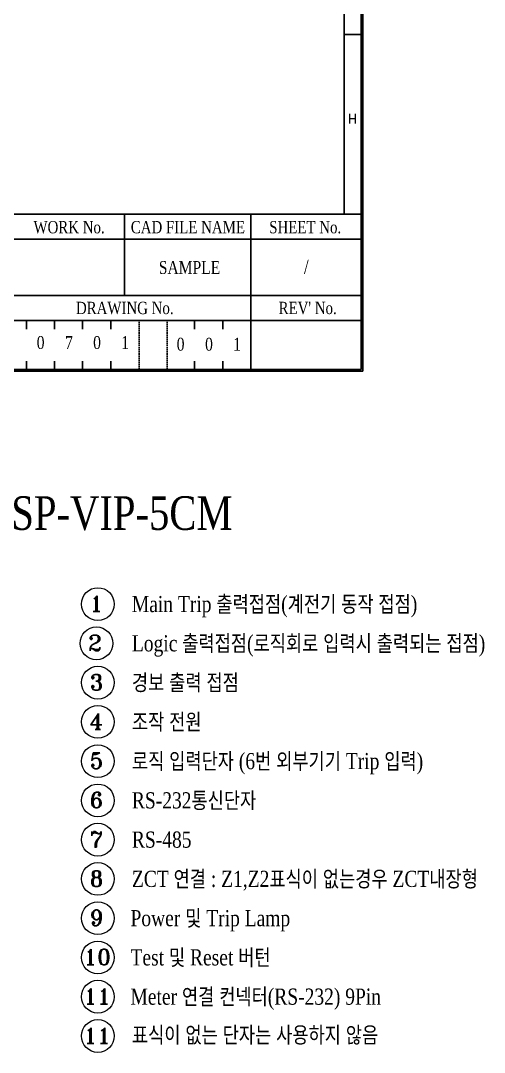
# Model space of a CAD drawing. Header units: millimetres. Extents: x 77 to 917, y 105 to 1108.
# Drawn here: x 418.1 to 500.9, y 603.9 to 787.8 of the extents above; entities that cross this region are included whole.
import ezdxf
from ezdxf.enums import TextEntityAlignment as Align

# ---------------------------------------------------------------- set-up
doc = ezdxf.new("R2010")
doc.units = ezdxf.units.MM
doc.linetypes.add('HIDDEN', pattern=[0.375, 0.25, -0.125])
for name, color, linetype in [('20', 2, 'Continuous'), ('30', 3, 'Continuous'), ('40', 4, 'Continuous'), ('70', 7, 'Continuous')]:
    doc.layers.add(name, color=color, linetype=linetype)
doc.styles.add('SIMPLEX', font='SIMPLEX')
doc.styles.add('SS', font='batang.ttc', dxfattribs={"width": 0.8})
doc.styles.add('STYLE2', font='romant.shx')

msp = doc.modelspace()

# ---------------------------------------------------------------- linework, layer by layer
at = {"color": 0, "linetype": 'ByBlock', "lineweight": 18}
for centre in [(431.919, 683.821), (431.668, 676.824), (431.919, 669.821), (431.919, 662.821), (431.919, 655.821), (431.919, 648.821), (431.919, 641.821), (431.919, 634.821), (431.919, 627.821), (431.919, 620.821), (431.919, 613.821), (431.919, 606.821)]:
    msp.add_circle(centre, 2.922, dxfattribs=at)
at = {"layer": '20', "color": 7}
msp.add_line((475.891, 992.057), (475.891, 753.357), dxfattribs=at)
at = {"layer": '30', "color": 7}
msp.add_line((479.191, 785.357), (475.891, 785.357), dxfattribs=at)
at = {"layer": '40', "color": 7}
for p, q in [((436.691, 738.857), (436.691, 753.357)), ((459.191, 738.857), (459.191, 753.357)), ((479.191, 748.857), (329.191, 748.857)), ((478.991, 738.857), (329.191, 738.857)), ((459.191, 725.357), (459.191, 738.857)), ((478.991, 734.357), (329.191, 734.357)), ((419.191, 732.857), (419.191, 734.357)), ((424.191, 732.857), (424.191, 734.357)), ((429.191, 732.857), (429.191, 734.357)), ((434.206, 732.857), (434.206, 734.357)), ((449.191, 732.857), (449.191, 734.357)), ((454.191, 732.857), (454.191, 734.357)), ((419.191, 725.657), (419.191, 727.157)), ((424.191, 725.657), (424.191, 727.157)), ((429.191, 725.657), (429.191, 727.157)), ((434.206, 725.657), (434.206, 727.157)), ((449.191, 725.657), (449.191, 727.157)), ((454.191, 725.657), (454.191, 727.157))]:
    msp.add_line(p, q, dxfattribs=at)
at = {"layer": '40', "color": 7, "linetype": 'HIDDEN'}
for p, q in [((439.258, 725.657), (439.258, 734.357)), ((444.258, 725.657), (444.258, 734.357))]:
    msp.add_line(p, q, dxfattribs=at)
at = {"layer": '70', "color": 7}
msp.add_line((99.191, 753.357), (479.191, 753.357), dxfattribs=at)
for points in [[(479.191, 725.357), (99.191, 725.357), (99.191, 995.357), (479.191, 995.357)], [(478.891, 725.657), (99.491, 725.657), (99.491, 995.057), (478.891, 995.057)]]:
    msp.add_lwpolyline(points, close=True, dxfattribs=at)

# ---------------------------------------------------------------- texts
at = {"color": 0, "style": 'SS', "width": 0.8}
msp.add_text('DSP-VIP-5CM', height=6, dxfattribs=at).set_placement((411.233, 697.056))
at = {"color": 0, "style": 'STYLE2'}
for s, height, p in [('1', 2.815, (430.446, 682.476)), ('2', 2.815, (430.196, 675.479)), ('3', 2.815, (430.446, 668.476)), ('4', 2.815, (430.446, 661.476)), ('5', 2.815, (430.446, 654.476)), ('6', 2.815, (430.446, 647.476)), ('7', 2.815, (430.446, 640.476)), ('8', 2.815, (430.446, 633.476)), ('9', 2.815, (430.446, 626.476)), ('10', 2.8149, (429.394, 619.476)), ('11', 2.8149, (429.394, 612.476)), ('11', 2.8149, (429.394, 605.476))]:
    msp.add_text(s, height=height, dxfattribs=at).set_placement(p)
at = {"lineweight": 18, "char_height": 2.88, "attachment_point": 1, "style": 'SS'}
for s, insert, width in [('Main Trip 출력접점(계전기 동작 접점)', (437.989, 685.273), 70.03242), ('Logic 출력접점(로직회로 입력시 출력되는 접점)', (437.989, 678.273), 76.31718), ('경보 출력 접점', (437.989, 671.273), 30.37582), ('조작 전원 ', (437.989, 664.273), 42.02572), ('로직 입력단자 (6번 외부기기 Trip 입력)', (437.989, 657.273), 70.59432), ('RS-232통신단자', (437.989, 650.273), 70.59432), ('RS-485', (437.989, 643.273), 70.59432), ('ZCT 연결 : Z1,Z2표식이 없는경우 ZCT내장형', (437.989, 636.273), 69.37651), ('Power 및 Trip Lamp', (437.739, 629.276), 36.90446), ('Test 및 Reset 버턴', (437.739, 622.276), 44.79841), ('Meter 연결 컨넥터(RS-232) 9Pin', (437.739, 615.276), 70.31337), ('표식이 없는 단자는 사용하지 않음', (437.989, 608.448), 49.13237)]:
    msp.add_mtext(s, dxfattribs=dict(at, insert=insert, width=width))
at = {"layer": '30', "color": 7, "style": 'SIMPLEX'}
msp.add_text('H', height=1.7, dxfattribs=at).set_placement((477.341, 770.357), align=Align.MIDDLE)
at = {"layer": '40', "color": 7, "style": 'SS', "width": 0.8}
for s, height, p in [('WORK No.', 2.2, (426.78, 749.927)), ('CAD FILE NAME', 2.2, (447.983, 749.927)), ('SHEET No.', 2.2, (468.92, 749.927)), ('SAMPLE', 2.3, (448.274, 742.686)), ('/', 2.5, (469.118, 742.686)), ('DRAWING No.', 2.2, (436.717, 735.521)), ("REV' No.", 2.2, (469.362, 735.521)), ('0', 2.3, (421.699, 729.307)), ('7', 2.3, (426.766, 729.307)), ('0', 2.3, (431.766, 729.307)), ('1', 2.3, (436.766, 729.307)), ('0', 2.3, (446.684, 729.007)), ('0', 2.3, (451.751, 729.007)), ('1', 2.3, (456.751, 729.007))]:
    msp.add_text(s, height=height, dxfattribs=at).set_placement(p, align=Align.CENTER)

doc.saveas('drawing.dxf')
